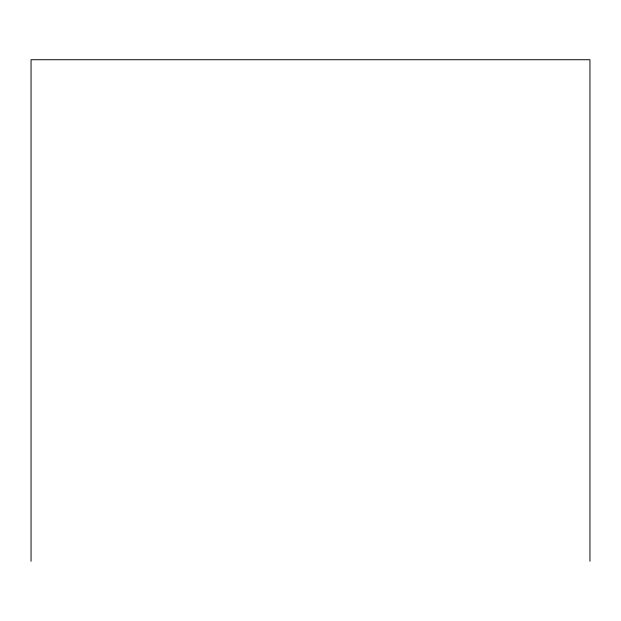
<?xml version="1.0" encoding="UTF-8"?>
<svg xmlns="http://www.w3.org/2000/svg" width="621" height="621" viewBox="0 0 621 621"><rect width="100%" height="100%" fill="white"/><g stroke="black" fill="none" stroke-linecap="round" stroke-linejoin="round"><path stroke-width="0.93" d="M589.95 561.275L589.95 59.725L31.05 59.725L31.05 561.275"/></g></svg>
